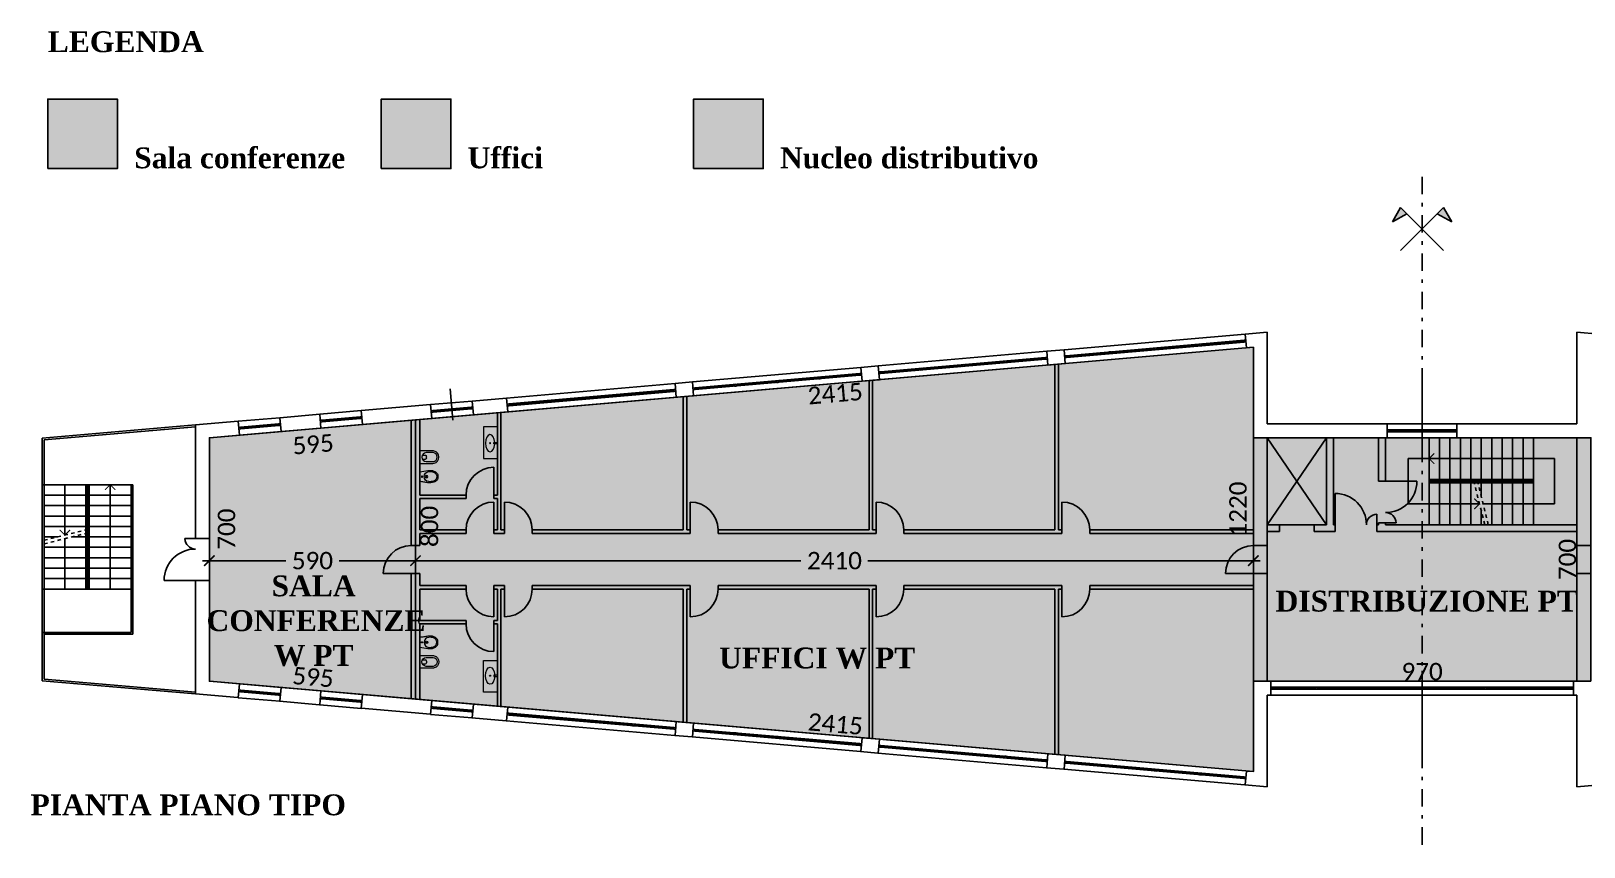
# Model space of a CAD drawing. Header units: inches. Extents: x 151 to 242, y -106 to 63.
# Drawn here: x 157.26 to 201.89, y 39.99 to 63.45 of the extents above; entities that cross this region are included whole.
import ezdxf

# ---------------------------------------------------------------- set-up
doc = ezdxf.new("R2010")
doc.units = ezdxf.units.IN
doc.header["$MEASUREMENT"] = 0
doc.header["$PDMODE"] = 35
doc.linetypes.add('TRATTOPUNTO', pattern=[1, 0.5, -0.25, 0, -0.25])
doc.layers.add('arredamento', color=253, linetype='Continuous', lineweight=0)
for name, color, linetype in [('Muri', 7, 'Continuous'), ('Porte', 252, 'Continuous'), ('Proiezioni', 7, 'Continuous'), ('Proiezioni leggere', 252, 'Continuous'), ('Quote', 7, 'Continuous'), ('Schema 1', 150, 'Continuous'), ('Serramenti', 252, 'Continuous'), ('Vetro', 4, 'Continuous')]:
    doc.layers.add(name, color=color, linetype=linetype)
doc.layers.add('Schema 1 retino', color=150, linetype='Continuous', transparency=0.6)
doc.styles.add('Calibri', font='Calibri.ttf')
doc.dimstyles.new('Quote 1 a 100', dxfattribs={"dimtxt": 0.5, "dimasz": 0.3, "dimexe": 0.2, "dimexo": 1.5, "dimgap": 0.2, "dimtad": 0, "dimdec": 0, "dimlfac": 100, "dimrnd": 5, "dimzin": 0, "dimtxsty": 'Calibri', "dimblk": 'ARCHTICK', "dimcen": 0.09, "dimdle": 0.2, "dimclrd": 256, "dimclre": 256, "dimclrt": 256, "dimadec": 0, "dimazin": 0, "dimtfac": 1, "dimtdec": 0, "dimtofl": 0, "dimtmove": 1, "dimatfit": 2, "dimldrblk": 'ARCHTICK', "dimfxl": 1, "dimtolj": 1, "dimtzin": 0, "dimarcsym": 0})
doc.dimstyles.new('quote interne', dxfattribs={"dimtxt": 0.25, "dimasz": 0.15, "dimexe": 0.2, "dimexo": 1.5, "dimgap": 0.2, "dimtad": 0, "dimdec": 0, "dimlfac": 100, "dimrnd": 5, "dimzin": 0, "dimtxsty": 'Calibri', "dimblk": 'NONE', "dimcen": 0, "dimdle": 0.2, "dimse1": 1, "dimse2": 1, "dimsd1": 1, "dimsd2": 1, "dimclrd": 256, "dimclre": 256, "dimclrt": 256, "dimadec": 0, "dimazin": 0, "dimtfac": 1, "dimtdec": 0, "dimtofl": 0, "dimtmove": 1, "dimatfit": 2, "dimldrblk": 'NONE', "dimfxl": 1, "dimtolj": 1, "dimtzin": 0, "dimarcsym": 0})

# ---------------------------------------------------------------- blocks, each defined once
blk = doc.blocks.new('simmetria')
at = {"layer": 'Quote'}
h = blk.add_hatch(color=256, dxfattribs=at)
h.dxf.hatch_style = 1
h.paths.add_polyline_path([(-0.85, 0.206), (-0.437, 0.437), (-0.619, 0.619)])
h.paths.add_polyline_path([(0.437, 0.437), (0.85, 0.206), (0.619, 0.619)])
for p, q in [((-0.619, 0.619), (-0.85, 0.206)), ((-0.619, -0.619), (0.619, 0.619)), ((0.619, -0.619), (-0.619, 0.619)), ((0.619, 0.619), (0.85, 0.206)), ((-0.85, 0.206), (-0.437, 0.437)), ((0.85, 0.206), (0.437, 0.437))]:
    blk.add_line(p, q, dxfattribs=at)
blk = doc.blocks.new('Finestra strombata')
at = {"layer": 'Muri'}
for p, q in [((1.196, 0.104), (1.161, 0.502)), ((0, 0), (-0.035, 0.399))]:
    blk.add_line(p, q, dxfattribs=at)
at = {"layer": 'Proiezioni'}
for p, q in [((1.161, 0.502), (-0.035, 0.399)), ((0, 0), (1.196, 0.104))]:
    blk.add_line(p, q, dxfattribs=at)
at = {"layer": 'Serramenti'}
for p, q in [((1.126, 0.323), (0.03, 0.228)), ((1.131, 0.274), (0.035, 0.179))]:
    blk.add_line(p, q, dxfattribs=at)
for points in [[(-0.015, 0.174), (0.035, 0.179), (0.03, 0.228), (-0.019, 0.224), (-0.015, 0.174)], [(1.18, 0.278), (1.131, 0.274), (1.126, 0.323), (1.176, 0.328), (1.18, 0.278)]]:
    blk.add_lwpolyline(points, dxfattribs=at)
at = {"layer": 'Vetro'}
blk.add_line((0.033, 0.204), (1.128, 0.299), dxfattribs=at)
blk = doc.blocks.new('Wc')
at = {"layer": 'arredamento'}
for p, q in [((0.125, 0.072), (0.125, 0.159)), ((0.155, 0.189), (0.205, 0.189)), ((0.235, 0.072), (0.235, 0.159))]:
    blk.add_line(p, q, dxfattribs=at)
for points in [[(0.36, 0), (0, 0), (0, 0.377, -0.077616), (0.005, 0.408, -0.813141), (0.355, 0.408, -0.077616), (0.36, 0.377)], [(0.05, 0.18), (0.05, 0.38, -0.923077), (0.31, 0.38), (0.31, 0.18, -0.923077)]]:
    blk.add_lwpolyline(points, format="xyb", close=True, dxfattribs=at)
for centre, start, end in [((0.155, 0.159), 90, 180), ((0.205, 0.159), 360, 90)]:
    blk.add_arc(centre, 0.03, start, end, dxfattribs=at)
blk = doc.blocks.new('Bidet')
at = {"layer": 'arredamento'}
blk.add_line((0, 0), (0.281, 0), dxfattribs=at)
for centre, radius in [((0.14, 0.192), 0.035), ((0.14, 0.192), 0.023), ((0.14, 0.062), 0.018)]:
    blk.add_circle(centre, radius, dxfattribs=at)
for centre, radius, start, end in [((0.14, 0.352), 0.135, 90, 162), ((0.14, 0.352), 0.135, 18, 90), ((0.34, 0.287), 0.345, 162, 185), ((0.145, 0.27), 0.149, 185.165, 268.3549), ((0.135, 0.271), 0.15, 272, 355), ((-0.059, 0.287), 0.345, 355, 18)]:
    blk.add_arc(centre, radius, start, end, dxfattribs=at)
blk.add_spline([(0.281, 0), (0.316, 0.23), (0.32, 0.318), (0.302, 0.405), (0.24, 0.49), (0.14, 0.522), (0.041, 0.49), (-0.021, 0.405), (-0.038, 0.317), (-0.035, 0.228), (-0.027, 0.174), (-0.017, 0.112), (0, 0)], degree=3, dxfattribs=at)
blk = doc.blocks.new('Lavandino')
at = {"layer": 'arredamento'}
for p, q in [((0, -0.4), (0, 0)), ((0, 0), (0.909, 0)), ((0.909, -0.4), (0, -0.4)), ((0.418, -0.076), (0.454, -0.076)), ((0.909, 0), (0.909, -0.4))]:
    blk.add_line(p, q, dxfattribs=at)
blk.add_lwpolyline([(0.454, 0), (0.418, 0), (0.418, -0.106), (0.454, -0.106)], close=True, dxfattribs=at)
blk.add_circle((0.434, -0.209), 0.0154, dxfattribs=at)
at = {"layer": 'arredamento', "extrusion": (0, 0, -1)}
blk.add_ellipse((0.435, -0.207), major_axis=(-0.246, 0), ratio=0.533333, start_param=1.648256, end_param=7.784101, dxfattribs=at)
blk = doc.blocks.new('Finestra strombata_corpo centrale')
at = {"layer": 'Muri'}
for p, q in [((0.2, 0.5), (0.2, 0.1)), ((2.2, 0.5), (2.2, 0.1))]:
    blk.add_line(p, q, dxfattribs=at)
at = {"layer": 'Proiezioni'}
for p, q in [((2.2, 0.5), (0.2, 0.5)), ((1.2, -1.5), (1.2, 0.8)), ((2.2, 0.1), (0.2, 0.1))]:
    blk.add_line(p, q, dxfattribs=at)
at = {"layer": 'Serramenti'}
for p, q in [((2.15, 0.325), (0.25, 0.325)), ((2.15, 0.275), (0.25, 0.275))]:
    blk.add_line(p, q, dxfattribs=at)
for points in [[(0.2, 0.275), (0.25, 0.275), (0.25, 0.325), (0.2, 0.325)], [(2.2, 0.275), (2.15, 0.275), (2.15, 0.325), (2.2, 0.325)]]:
    blk.add_lwpolyline(points, close=True, dxfattribs=at)
at = {"layer": 'Vetro'}
blk.add_line((0.25, 0.3), (2.15, 0.3), dxfattribs=at)
blk = doc.blocks.new('Porta scala')
at = {"layer": 'Porte'}
for p, q in [((0, 0), (0.9, 0)), ((0, -1.2), (0.3, -1.2))]:
    blk.add_line(p, q, dxfattribs=at)
for centre, radius, start, end in [((0, 0), 0.9, 270, 0), ((0, -1.2), 0.3, 0, 90)]:
    blk.add_arc(centre, radius, start, end, dxfattribs=at)
blk = doc.blocks.new('Porta 80cm')
at = {"layer": 'Porte'}
blk.add_line((0, 0), (-0.8, 0), dxfattribs=at)
blk.add_arc((0, 0), 0.8, 90, 180, dxfattribs=at)
blk = doc.blocks.new('_ArchTick')
at = {"color": 0, "linetype": 'ByBlock', "const_width": 0.15}
blk.add_lwpolyline([(-0.5, -0.5), (0.5, 0.5)], dxfattribs=at)
blk = doc.blocks.new('*D97')
at = {"layer": 'Defpoints', "color": 0, "transparency": 16777216}
for p in [(192.385, 48.22), (168.308, 44.242), (192.385, 42.155)]:
    blk.add_point(p, dxfattribs=at)
at = {"layer": 'Quote', "lineweight": -2, "transparency": 16777216}
for p, q in [((168.108, 48.22), (179.384, 48.22)), ((168.308, 45.742), (168.308, 48.42)), ((192.585, 48.22), (181.309, 48.22)), ((192.385, 43.655), (192.385, 48.42))]:
    blk.add_line(p, q, dxfattribs=at)
at = {"layer": 'Quote', "lineweight": -2, "transparency": 16777216, "xscale": 0.3, "yscale": 0.3, "zscale": 0.3, "rotation": 180}
blk.add_blockref('_ArchTick', (168.308, 48.22), dxfattribs=at)
at = {"layer": 'Quote', "lineweight": -2, "transparency": 16777216, "xscale": 0.3, "yscale": 0.3, "zscale": 0.3}
blk.add_blockref('_ArchTick', (192.385, 48.22), dxfattribs=at)
at = {"layer": 'Quote', "transparency": 16777216, "insert": (180.347, 48.22), "char_height": 0.5, "attachment_point": 5, "style": 'Calibri'}
blk.add_mtext('\\A1;2410', dxfattribs=at)
blk = doc.blocks.new('*D98')
at = {"layer": 'Defpoints', "color": 0, "transparency": 16777216}
for p in [(168.308, 44.242), (168.336, 44.567), (192.385, 42.155)]:
    blk.add_point(p, dxfattribs=at)
at = {"layer": 'Quote', "transparency": 16777216, "insert": (180.375, 43.524), "char_height": 0.5, "attachment_point": 5, "rotation": 355.0467, "style": 'Calibri'}
blk.add_mtext('\\A1;2415', dxfattribs=at)
blk = doc.blocks.new('_None')
blk = doc.blocks.new('*D99')
at = {"layer": 'Defpoints', "color": 0, "transparency": 16777216}
for p in [(192.385, 54.355), (192.41, 54.068), (168.308, 52.266)]:
    blk.add_point(p, dxfattribs=at)
at = {"layer": 'Quote', "transparency": 16777216, "insert": (180.371, 53.024), "char_height": 0.5, "attachment_point": 5, "rotation": 4.9584, "style": 'Calibri'}
blk.add_mtext('\\A1;2415', dxfattribs=at)
blk = doc.blocks.new('*D100')
at = {"layer": 'Defpoints', "color": 0, "transparency": 16777216}
for p in [(192.385, 54.355), (191.945, 42.155), (192.385, 42.155)]:
    blk.add_point(p, dxfattribs=at)
at = {"layer": 'Quote', "transparency": 16777216, "insert": (191.945, 49.706), "char_height": 0.5, "attachment_point": 5, "rotation": 90, "style": 'Calibri'}
blk.add_mtext('\\A1;1220', dxfattribs=at)
blk = doc.blocks.new('*D101')
at = {"layer": 'Defpoints', "color": 0, "transparency": 16777216}
for p in [(168.308, 52.266), (168.308, 44.242), (168.713, 44.242)]:
    blk.add_point(p, dxfattribs=at)
at = {"layer": 'Quote', "transparency": 16777216, "insert": (168.713, 49.206), "char_height": 0.5, "attachment_point": 5, "rotation": 90, "style": 'Calibri'}
blk.add_mtext('\\A1;800', dxfattribs=at)
blk = doc.blocks.new('*D102')
at = {"layer": 'Defpoints', "color": 0, "transparency": 16777216}
for p in [(192.385, 44.755), (202.085, 45.029), (202.085, 44.755)]:
    blk.add_point(p, dxfattribs=at)
at = {"layer": 'Quote', "transparency": 16777216, "insert": (197.235, 45.029), "char_height": 0.5, "attachment_point": 5, "style": 'Calibri'}
blk.add_mtext('\\A1;970', dxfattribs=at)
blk = doc.blocks.new('*D103')
at = {"layer": 'Defpoints', "color": 0, "transparency": 16777216}
for p in [(201.412, 51.755), (202.085, 51.755), (202.085, 44.755)]:
    blk.add_point(p, dxfattribs=at)
at = {"layer": 'Quote', "transparency": 16777216, "insert": (201.412, 48.255), "char_height": 0.5, "attachment_point": 5, "rotation": 90, "style": 'Calibri'}
blk.add_mtext('\\A1;700', dxfattribs=at)
blk = doc.blocks.new('*D109')
at = {"layer": 'Defpoints', "color": 0, "transparency": 16777216}
for p in [(168.308, 52.266), (162.385, 51.755), (162.385, 48.22)]:
    blk.add_point(p, dxfattribs=at)
at = {"layer": 'Quote', "lineweight": -2, "transparency": 16777216}
for p, q in [((168.308, 50.766), (168.308, 48.02)), ((162.385, 50.255), (162.385, 48.02)), ((162.185, 48.22), (164.581, 48.22)), ((168.508, 48.22), (166.112, 48.22))]:
    blk.add_line(p, q, dxfattribs=at)
at = {"layer": 'Quote', "lineweight": -2, "transparency": 16777216, "xscale": 0.3, "yscale": 0.3, "zscale": 0.3, "rotation": 180}
blk.add_blockref('_ArchTick', (162.385, 48.22), dxfattribs=at)
at = {"layer": 'Quote', "lineweight": -2, "transparency": 16777216, "xscale": 0.3, "yscale": 0.3, "zscale": 0.3}
blk.add_blockref('_ArchTick', (168.308, 48.22), dxfattribs=at)
at = {"layer": 'Quote', "transparency": 16777216, "insert": (165.347, 48.22), "char_height": 0.5, "attachment_point": 5, "style": 'Calibri'}
blk.add_mtext('\\A1;590', dxfattribs=at)
blk = doc.blocks.new('*D110')
at = {"layer": 'Defpoints', "color": 0, "transparency": 16777216}
for p in [(168.308, 52.266), (168.327, 52.04), (162.385, 51.755)]:
    blk.add_point(p, dxfattribs=at)
at = {"layer": 'Quote', "transparency": 16777216, "insert": (165.366, 51.567), "char_height": 0.5, "attachment_point": 5, "rotation": 4.9325, "style": 'Calibri'}
blk.add_mtext('\\A1;595', dxfattribs=at)
blk = doc.blocks.new('*D111')
at = {"layer": 'Defpoints', "color": 0, "transparency": 16777216}
for p in [(162.385, 44.684), (168.327, 44.399), (168.308, 44.173)]:
    blk.add_point(p, dxfattribs=at)
at = {"layer": 'Quote', "transparency": 16777216, "insert": (165.366, 44.872), "char_height": 0.5, "attachment_point": 5, "rotation": 355.0675, "style": 'Calibri'}
blk.add_mtext('\\A1;595', dxfattribs=at)

msp = doc.modelspace()

# ---------------------------------------------------------------- hatches: boundary and pattern name
at = {"layer": 'Schema 1 retino'}
h = msp.add_hatch(color=114, dxfattribs=at)
h.dxf.hatch_style = 1
h.paths.add_polyline_path([(157.742, 59.495), (159.742, 59.495), (159.742, 61.495), (157.742, 61.495)])
h = msp.add_hatch(color=256, dxfattribs=at)
h.dxf.hatch_style = 1
h.paths.add_polyline_path([(167.326, 59.495), (169.326, 59.495), (169.326, 61.495), (167.326, 61.495)])
h = msp.add_hatch(color=40, dxfattribs=at)
h.dxf.hatch_style = 1
h.paths.add_polyline_path([(176.301, 59.495), (178.301, 59.495), (178.301, 61.495), (176.301, 61.495)])
h = msp.add_hatch(color=256, dxfattribs=at)
h.dxf.hatch_style = 1
h.paths.add_polyline_path([(168.308, 44.242), (192.385, 42.155), (192.385, 54.355), (168.308, 52.266)])
h = msp.add_hatch(color=114, dxfattribs=at)
h.dxf.hatch_style = 1
h.paths.add_polyline_path([(168.308, 52.266), (162.385, 51.755), (162.385, 44.755), (168.308, 44.242)])
h = msp.add_hatch(color=40, dxfattribs=at)
h.dxf.hatch_style = 1
h.paths.add_polyline_path([(202.085, 44.755), (192.385, 44.755), (192.385, 51.755), (202.085, 51.755)])

# ---------------------------------------------------------------- linework, layer by layer
at = {"layer": 'Muri'}
for p, q in [((192.152, 54.736), (192.785, 54.791)), ((192.186, 54.338), (192.152, 54.736)), ((192.785, 52.155), (192.785, 54.791)), ((202.319, 54.736), (201.685, 54.791)), ((201.685, 52.155), (201.685, 54.791)), ((186.448, 54.242), (186.946, 54.285)), ((186.483, 53.844), (186.448, 54.242)), ((186.981, 53.887), (186.946, 54.285)), ((192.385, 54.355), (192.186, 54.338)), ((192.385, 48.655), (192.385, 54.355)), ((181.108, 53.779), (181.606, 53.822)), ((181.143, 53.381), (181.108, 53.779)), ((181.641, 53.424), (181.606, 53.822)), ((186.981, 53.887), (186.483, 53.844)), ((186.682, 53.861), (186.682, 49.105)), ((186.782, 53.87), (186.782, 49.105)), ((175.768, 53.317), (176.266, 53.36)), ((175.803, 52.918), (175.768, 53.317)), ((176.301, 52.961), (176.266, 53.36)), ((181.641, 53.424), (181.143, 53.381)), ((181.342, 53.398), (181.342, 49.105)), ((181.442, 53.407), (181.442, 49.105)), ((166.752, 52.535), (168.744, 52.708)), ((169.94, 52.811), (170.926, 52.897)), ((170.961, 52.498), (170.926, 52.897)), ((176.301, 52.961), (175.803, 52.918)), ((176.002, 52.935), (176.002, 49.105)), ((176.102, 52.944), (176.102, 49.105)), ((161.985, 52.122), (163.215, 52.229)), ((164.411, 52.332), (165.556, 52.431)), ((168.779, 52.309), (166.786, 52.137)), ((168.183, 52.258), (168.183, 48.655)), ((168.433, 52.279), (168.433, 50.105)), ((170.961, 52.498), (169.975, 52.413)), ((170.662, 52.472), (170.662, 50.105)), ((170.762, 52.481), (170.762, 49.105)), ((161.985, 48.855), (161.985, 52.122)), ((163.25, 51.83), (162.385, 51.755)), ((165.591, 52.033), (164.445, 51.934)), ((192.785, 52.155), (196.235, 52.155)), ((198.235, 52.155), (201.685, 52.155)), ((162.385, 51.755), (162.385, 48.855)), ((194.485, 51.755), (192.785, 51.755)), ((192.785, 51.755), (192.785, 49.255)), ((194.485, 49.955), (194.485, 51.755)), ((194.685, 51.755), (195.985, 51.755)), ((194.685, 49.255), (194.685, 51.755)), ((195.985, 50.505), (195.985, 51.755)), ((196.185, 50.505), (196.185, 51.755)), ((196.185, 51.755), (196.235, 51.755)), ((198.235, 51.755), (201.685, 51.755)), ((201.685, 51.755), (201.685, 49.255)), ((196.185, 50.505), (195.985, 50.505)), ((168.433, 50.105), (169.762, 50.105)), ((168.433, 50.005), (168.433, 49.105)), ((168.433, 50.005), (169.762, 50.005)), ((169.762, 50.105), (169.762, 50.005)), ((170.562, 50.105), (170.662, 50.105)), ((170.562, 50.105), (170.562, 50.005)), ((170.562, 50.005), (170.662, 50.005)), ((170.662, 50.005), (170.662, 49.105)), ((194.485, 49.955), (194.485, 49.255)), ((168.433, 49.105), (169.762, 49.105)), ((169.762, 49.105), (169.762, 49.005)), ((170.562, 49.105), (170.662, 49.105)), ((170.562, 49.105), (170.562, 49.005)), ((170.762, 49.105), (170.862, 49.105)), ((170.862, 49.105), (170.862, 49.005)), ((171.662, 49.105), (176.002, 49.105)), ((171.662, 49.105), (171.662, 49.005)), ((176.102, 49.105), (176.202, 49.105)), ((176.202, 49.105), (176.202, 49.005)), ((177.002, 49.105), (181.342, 49.105)), ((177.002, 49.105), (177.002, 49.005)), ((181.442, 49.105), (181.542, 49.105)), ((181.542, 49.105), (181.542, 49.005)), ((182.342, 49.105), (186.682, 49.105)), ((182.342, 49.105), (182.342, 49.005)), ((186.782, 49.105), (186.882, 49.105)), ((186.882, 49.105), (186.882, 49.005)), ((187.682, 49.105), (192.385, 49.105)), ((187.682, 49.105), (187.682, 49.005)), ((192.785, 49.255), (193.135, 49.255)), ((193.135, 49.255), (192.785, 49.255)), ((193.135, 49.255), (193.135, 49.055)), ((194.135, 49.255), (194.485, 49.255)), ((194.485, 49.255), (194.135, 49.255)), ((194.135, 49.255), (194.135, 49.055)), ((194.735, 49.255), (194.685, 49.255)), ((194.735, 49.055), (194.735, 49.255)), ((195.985, 49.255), (195.935, 49.255)), ((195.935, 49.055), (195.935, 49.255)), ((195.985, 49.255), (195.985, 49.305)), ((196.185, 49.305), (195.985, 49.305)), ((196.185, 49.255), (196.185, 49.305)), ((201.685, 49.255), (196.185, 49.255)), ((161.985, 48.855), (162.385, 48.855)), ((168.183, 48.655), (168.283, 48.655)), ((168.183, 48.655), (168.433, 48.655)), ((168.433, 49.005), (169.762, 49.005)), ((168.433, 49.005), (168.433, 48.655)), ((170.562, 49.005), (170.862, 49.005)), ((171.662, 49.005), (176.202, 49.005)), ((177.002, 49.005), (181.542, 49.005)), ((182.342, 49.005), (186.882, 49.005)), ((187.682, 49.005), (192.385, 49.005)), ((192.385, 48.655), (192.785, 48.655)), ((192.385, 48.655), (192.785, 48.655)), ((193.135, 49.055), (192.785, 49.055)), ((192.785, 49.055), (192.785, 48.655)), ((194.735, 49.055), (194.135, 49.055)), ((201.685, 49.055), (195.935, 49.055)), ((195.935, 49.055), (195.935, 49.055)), ((201.685, 49.055), (201.685, 48.655)), ((202.085, 48.655), (201.685, 48.655)), ((202.085, 48.655), (201.685, 48.655)), ((168.183, 47.855), (168.183, 44.253)), ((168.183, 47.855), (168.283, 47.855)), ((168.183, 47.855), (168.433, 47.855)), ((168.433, 47.855), (168.433, 47.505)), ((192.385, 42.155), (192.385, 47.855)), ((192.385, 47.855), (192.785, 47.855)), ((192.785, 44.755), (192.785, 47.855)), ((201.685, 44.755), (201.685, 47.855)), ((202.085, 47.855), (201.685, 47.855)), ((161.985, 44.388), (161.985, 47.655)), ((161.985, 47.655), (162.385, 47.655)), ((162.385, 47.655), (162.385, 44.755)), ((168.433, 47.505), (169.762, 47.505)), ((168.433, 47.405), (169.762, 47.405)), ((168.433, 47.405), (168.433, 46.505)), ((169.762, 47.405), (169.762, 47.505)), ((170.562, 47.505), (170.862, 47.505)), ((170.562, 47.405), (170.562, 47.505)), ((170.562, 47.405), (170.662, 47.405)), ((170.662, 47.405), (170.662, 46.505)), ((170.762, 47.405), (170.862, 47.405)), ((170.762, 47.405), (170.762, 44.029)), ((170.862, 47.405), (170.862, 47.505)), ((171.662, 47.505), (176.202, 47.505)), ((171.662, 47.405), (171.662, 47.505)), ((171.662, 47.405), (176.002, 47.405)), ((176.002, 47.405), (176.002, 43.575)), ((176.102, 47.405), (176.202, 47.405)), ((176.102, 47.405), (176.102, 43.566)), ((176.202, 47.405), (176.202, 47.505)), ((177.002, 47.505), (181.542, 47.505)), ((177.002, 47.405), (177.002, 47.505)), ((177.002, 47.405), (181.342, 47.405)), ((181.342, 47.405), (181.342, 43.112)), ((181.442, 47.405), (181.542, 47.405)), ((181.442, 47.405), (181.442, 43.104)), ((181.542, 47.405), (181.542, 47.505)), ((182.342, 47.505), (186.882, 47.505)), ((182.342, 47.405), (182.342, 47.505)), ((182.342, 47.405), (186.682, 47.405)), ((186.682, 47.405), (186.682, 42.649)), ((186.782, 47.405), (186.882, 47.405)), ((186.782, 47.405), (186.782, 42.641)), ((186.882, 47.405), (186.882, 47.505)), ((187.682, 47.505), (192.385, 47.505)), ((187.682, 47.405), (187.682, 47.505)), ((187.682, 47.405), (192.385, 47.405)), ((168.433, 46.505), (169.762, 46.505)), ((169.762, 46.405), (169.762, 46.505)), ((170.562, 46.405), (170.562, 46.505)), ((170.562, 46.505), (170.662, 46.505)), ((168.433, 46.405), (168.433, 44.231)), ((168.433, 46.405), (169.762, 46.405)), ((170.562, 46.405), (170.662, 46.405)), ((170.662, 46.405), (170.662, 44.038)), ((163.25, 44.68), (162.385, 44.755)), ((192.785, 44.755), (192.885, 44.755)), ((192.885, 44.755), (192.885, 44.355)), ((201.685, 44.755), (201.585, 44.755)), ((201.585, 44.755), (201.585, 44.355)), ((161.985, 44.388), (163.207, 44.282)), ((164.402, 44.179), (165.548, 44.08)), ((165.591, 44.477), (164.445, 44.577)), ((168.779, 44.201), (166.786, 44.374)), ((192.785, 41.719), (192.785, 44.355)), ((192.785, 44.355), (192.885, 44.355)), ((201.685, 44.355), (201.585, 44.355)), ((201.685, 41.719), (201.685, 44.355)), ((166.743, 43.976), (168.736, 43.803)), ((170.961, 44.012), (169.975, 44.097)), ((170.961, 44.012), (170.926, 43.613)), ((169.931, 43.7), (170.918, 43.614)), ((175.803, 43.592), (175.768, 43.194)), ((176.301, 43.549), (175.803, 43.592)), ((176.301, 43.549), (176.266, 43.151)), ((175.759, 43.195), (176.258, 43.151)), ((181.143, 43.13), (181.108, 42.731)), ((181.641, 43.086), (181.143, 43.13)), ((181.641, 43.086), (181.606, 42.688)), ((181.099, 42.732), (181.598, 42.689)), ((186.483, 42.667), (186.448, 42.268)), ((186.981, 42.624), (186.483, 42.667)), ((186.981, 42.624), (186.946, 42.225)), ((186.439, 42.269), (186.938, 42.226)), ((192.186, 42.172), (192.152, 41.774)), ((192.385, 42.155), (192.186, 42.172)), ((192.143, 41.775), (192.785, 41.719)), ((202.328, 41.775), (201.685, 41.719))]:
    msp.add_line(p, q, dxfattribs=at)
at = {"layer": 'Proiezioni', "linetype": 'TRATTOPUNTO'}
msp.add_line((197.235, 59.255), (197.235, 39.989), dxfattribs=at)
at = {"layer": 'Proiezioni'}
for p, q in [((186.946, 54.285), (192.152, 54.736)), ((181.606, 53.822), (186.448, 54.242)), ((176.266, 53.36), (181.108, 53.779)), ((169.308, 53.158), (169.385, 52.261)), ((170.926, 52.897), (175.768, 53.317)), ((157.585, 51.741), (161.985, 52.122)), ((157.635, 51.695), (161.985, 52.072)), ((157.585, 51.741), (157.585, 44.77)), ((157.635, 51.695), (157.635, 44.816)), ((197.435, 50.555), (197.435, 51.755)), ((197.735, 50.555), (197.735, 51.755)), ((198.035, 50.555), (198.035, 51.755)), ((198.335, 50.555), (198.335, 51.755)), ((198.635, 50.555), (198.635, 51.755)), ((198.935, 50.555), (198.935, 51.755)), ((199.235, 50.555), (199.235, 51.755)), ((199.535, 50.555), (199.535, 51.755)), ((199.835, 50.555), (199.835, 51.755)), ((200.135, 50.555), (200.135, 51.755)), ((200.435, 50.555), (200.435, 51.755)), ((200.435, 50.555), (197.435, 50.555)), ((197.435, 50.455), (197.435, 50.555)), ((197.435, 50.505), (200.435, 50.505)), ((197.435, 49.255), (197.435, 50.455)), ((200.435, 50.455), (197.435, 50.455)), ((197.735, 49.255), (197.735, 50.455)), ((198.035, 49.255), (198.035, 50.455)), ((198.335, 49.255), (198.335, 50.455)), ((198.635, 49.255), (198.635, 50.455)), ((198.935, 50.061), (198.935, 50.455)), ((199.235, 49.255), (199.235, 50.455)), ((199.535, 49.255), (199.535, 50.455)), ((199.835, 49.255), (199.835, 50.455)), ((200.135, 49.255), (200.135, 50.455)), ((200.435, 50.455), (200.435, 50.555)), ((200.435, 49.255), (200.435, 50.455)), ((157.585, 50.405), (158.835, 50.405)), ((157.635, 50.105), (158.835, 50.105)), ((158.835, 47.405), (158.835, 50.405)), ((158.835, 50.405), (158.935, 50.405)), ((158.885, 50.405), (158.885, 47.405)), ((158.935, 47.405), (158.935, 50.405)), ((158.935, 50.405), (160.135, 50.405)), ((158.935, 50.105), (160.135, 50.105)), ((160.135, 50.405), (160.185, 50.405)), ((157.635, 49.805), (158.835, 49.805)), ((158.935, 49.805), (160.135, 49.805)), ((198.935, 49.255), (198.935, 49.649)), ((157.635, 49.505), (158.835, 49.505)), ((157.635, 49.205), (158.835, 49.205)), ((158.935, 49.505), (160.135, 49.505)), ((158.935, 49.205), (160.135, 49.205)), ((193.135, 49.255), (194.135, 49.255)), ((157.635, 48.905), (158.029, 48.905)), ((158.441, 48.905), (158.835, 48.905)), ((158.935, 48.905), (160.135, 48.905)), ((157.635, 48.605), (158.835, 48.605)), ((157.635, 48.305), (158.835, 48.305)), ((158.935, 48.605), (160.135, 48.605)), ((158.935, 48.305), (160.135, 48.305)), ((157.635, 48.005), (158.835, 48.005)), ((158.935, 48.005), (160.135, 48.005)), ((157.585, 47.405), (158.835, 47.405)), ((157.635, 47.705), (158.835, 47.705)), ((158.835, 47.405), (158.935, 47.405)), ((158.935, 47.705), (160.135, 47.705)), ((158.935, 47.405), (160.135, 47.405)), ((160.135, 47.405), (160.185, 47.405)), ((160.135, 46.155), (157.585, 46.155)), ((160.185, 46.105), (157.635, 46.105)), ((157.585, 44.77), (161.985, 44.388)), ((157.635, 44.816), (161.985, 44.439)), ((197.235, 42.755), (197.235, 45.055)), ((192.885, 44.355), (201.585, 44.355)), ((170.918, 43.614), (175.759, 43.195)), ((176.258, 43.151), (181.099, 42.732)), ((181.598, 42.689), (186.439, 42.269)), ((186.938, 42.226), (192.143, 41.775))]:
    msp.add_line(p, q, dxfattribs=at)
for points in [[(160.135, 50.405), (160.135, 47.405)], [(160.135, 50.405), (160.135, 46.155)], [(160.185, 50.405), (160.185, 46.105)]]:
    msp.add_lwpolyline(points, dxfattribs=at)
at = {"layer": 'Proiezioni leggere'}
for p, q in [((187.011, 54.115), (192.117, 54.558)), ((187.015, 54.065), (192.121, 54.508)), ((181.671, 53.652), (186.413, 54.063)), ((181.675, 53.603), (186.418, 54.014)), ((176.331, 53.19), (181.073, 53.601)), ((176.336, 53.14), (181.078, 53.551)), ((170.991, 52.727), (175.733, 53.138)), ((170.996, 52.677), (175.738, 53.088)), ((194.485, 49.255), (192.785, 51.755)), ((194.485, 51.755), (192.785, 49.255)), ((201.035, 51.155), (196.835, 51.155)), ((196.835, 49.855), (196.835, 51.155)), ((201.035, 49.855), (201.035, 51.155)), ((158.235, 50.405), (158.235, 48.957)), ((159.535, 47.405), (159.535, 50.405)), ((196.835, 49.855), (198.884, 49.855)), ((198.987, 49.855), (201.035, 49.855)), ((158.235, 48.854), (158.235, 47.405)), ((192.935, 44.58), (201.535, 44.58)), ((201.535, 44.53), (192.935, 44.53)), ((170.991, 43.783), (175.733, 43.372)), ((170.996, 43.833), (175.738, 43.422)), ((176.331, 43.321), (181.073, 42.91)), ((176.336, 43.37), (181.078, 42.96)), ((181.671, 42.858), (186.413, 42.447)), ((181.675, 42.908), (186.418, 42.497)), ((187.011, 42.395), (192.117, 41.953)), ((187.015, 42.445), (192.121, 42.002))]:
    msp.add_line(p, q, dxfattribs=at)
at = {"layer": 'Proiezioni leggere', "linetype": 'TRATTOPUNTO', "ltscale": 0.2}
for p, q in [((199.034, 49.255), (198.734, 50.455)), ((199.137, 49.255), (198.837, 50.455)), ((157.635, 48.807), (158.835, 49.107)), ((157.635, 48.704), (158.835, 49.004))]:
    msp.add_line(p, q, dxfattribs=at)
at = {"layer": 'Proiezioni leggere'}
for points in [[(190.845, 54.397), (190.84, 54.447), (190.89, 54.451), (190.895, 54.402), (190.845, 54.397)], [(192.121, 54.508), (192.117, 54.558), (192.167, 54.562), (192.171, 54.512), (192.121, 54.508)], [(186.418, 54.014), (186.413, 54.063), (186.463, 54.068), (186.468, 54.018), (186.418, 54.014)], [(186.966, 54.061), (186.961, 54.111), (187.011, 54.115), (187.015, 54.065), (186.966, 54.061)], [(188.242, 54.172), (188.238, 54.222), (188.288, 54.226), (188.292, 54.176), (188.242, 54.172)], [(189.543, 54.285), (189.539, 54.334), (189.589, 54.339), (189.593, 54.289), (189.543, 54.285)], [(181.078, 53.551), (181.073, 53.601), (181.123, 53.605), (181.128, 53.555), (181.078, 53.551)], [(181.626, 53.598), (181.621, 53.648), (181.671, 53.652), (181.675, 53.603), (181.626, 53.598)], [(182.811, 53.701), (182.807, 53.751), (182.857, 53.755), (182.861, 53.705), (182.811, 53.701)], [(184.022, 53.806), (184.017, 53.856), (184.067, 53.86), (184.072, 53.81), (184.022, 53.806)], [(185.232, 53.911), (185.228, 53.961), (185.278, 53.965), (185.282, 53.915), (185.232, 53.911)], [(175.738, 53.088), (175.733, 53.138), (175.783, 53.142), (175.788, 53.092), (175.738, 53.088)], [(176.286, 53.136), (176.281, 53.185), (176.331, 53.19), (176.336, 53.14), (176.286, 53.136)], [(177.471, 53.238), (177.467, 53.288), (177.517, 53.292), (177.521, 53.243), (177.471, 53.238)], [(178.682, 53.343), (178.677, 53.393), (178.727, 53.397), (178.732, 53.347), (178.682, 53.343)], [(179.892, 53.448), (179.888, 53.498), (179.938, 53.502), (179.942, 53.452), (179.892, 53.448)], [(170.946, 52.673), (170.941, 52.723), (170.991, 52.727), (170.996, 52.677), (170.946, 52.673)], [(172.131, 52.775), (172.127, 52.825), (172.177, 52.83), (172.181, 52.78), (172.131, 52.775)], [(173.342, 52.88), (173.337, 52.93), (173.387, 52.935), (173.392, 52.885), (173.342, 52.88)], [(174.552, 52.985), (174.548, 53.035), (174.598, 53.039), (174.602, 52.99), (174.552, 52.985)], [(170.946, 43.838), (170.941, 43.788), (170.991, 43.783), (170.996, 43.833), (170.946, 43.838)], [(172.131, 43.735), (172.127, 43.685), (172.177, 43.681), (172.181, 43.731), (172.131, 43.735)], [(173.342, 43.63), (173.337, 43.58), (173.387, 43.576), (173.392, 43.626), (173.342, 43.63)], [(174.552, 43.525), (174.548, 43.475), (174.598, 43.471), (174.602, 43.521), (174.552, 43.525)], [(175.738, 43.422), (175.733, 43.372), (175.783, 43.368), (175.788, 43.418), (175.738, 43.422)], [(176.286, 43.375), (176.281, 43.325), (176.331, 43.321), (176.336, 43.37), (176.286, 43.375)], [(177.471, 43.272), (177.467, 43.222), (177.517, 43.218), (177.521, 43.268), (177.471, 43.272)], [(178.682, 43.167), (178.677, 43.117), (178.727, 43.113), (178.732, 43.163), (178.682, 43.167)], [(179.892, 43.062), (179.888, 43.012), (179.938, 43.008), (179.942, 43.058), (179.892, 43.062)], [(181.078, 42.96), (181.073, 42.91), (181.123, 42.905), (181.128, 42.955), (181.078, 42.96)], [(181.626, 42.912), (181.621, 42.862), (181.671, 42.858), (181.675, 42.908), (181.626, 42.912)], [(182.811, 42.809), (182.807, 42.759), (182.857, 42.755), (182.861, 42.805), (182.811, 42.809)], [(184.022, 42.704), (184.017, 42.655), (184.067, 42.65), (184.072, 42.7), (184.022, 42.704)], [(185.232, 42.599), (185.228, 42.55), (185.278, 42.545), (185.282, 42.595), (185.232, 42.599)], [(186.418, 42.497), (186.413, 42.447), (186.463, 42.443), (186.468, 42.492), (186.418, 42.497)], [(186.966, 42.449), (186.961, 42.399), (187.011, 42.395), (187.015, 42.445), (186.966, 42.449)], [(188.242, 42.339), (188.238, 42.289), (188.288, 42.284), (188.292, 42.334), (188.242, 42.339)], [(189.543, 42.226), (189.539, 42.176), (189.589, 42.172), (189.593, 42.221), (189.543, 42.226)], [(190.845, 42.113), (190.84, 42.063), (190.89, 42.059), (190.895, 42.109), (190.845, 42.113)], [(192.121, 42.002), (192.117, 41.953), (192.167, 41.948), (192.171, 41.998), (192.121, 42.002)]]:
    msp.add_lwpolyline(points, dxfattribs=at)
at = {"layer": 'Proiezioni leggere', "const_width": 0.03}
for points in [[(197.585, 51.305), (197.435, 51.155), (197.585, 51.005)], [(159.685, 50.255), (159.535, 50.405), (159.385, 50.255)], [(198.734, 49.705), (198.884, 49.855), (198.734, 50.005)], [(158.085, 49.107), (158.235, 48.957), (158.385, 49.107)]]:
    msp.add_lwpolyline(points, dxfattribs=at)
at = {"layer": 'Proiezioni leggere'}
for points in [[(192.885, 44.58), (192.935, 44.58), (192.935, 44.53), (192.885, 44.53)], [(194.175, 44.58), (194.225, 44.58), (194.225, 44.53), (194.175, 44.53)], [(195.389, 44.58), (195.439, 44.58), (195.439, 44.53), (195.389, 44.53)], [(196.603, 44.58), (196.653, 44.58), (196.653, 44.53), (196.603, 44.53)], [(197.817, 44.58), (197.867, 44.58), (197.867, 44.53), (197.817, 44.53)], [(199.032, 44.58), (199.082, 44.58), (199.082, 44.53), (199.032, 44.53)], [(200.246, 44.58), (200.296, 44.58), (200.296, 44.53), (200.246, 44.53)], [(200.296, 44.58), (200.246, 44.58), (200.246, 44.53), (200.296, 44.53)], [(201.585, 44.58), (201.535, 44.58), (201.535, 44.53), (201.585, 44.53)]]:
    msp.add_lwpolyline(points, close=True, dxfattribs=at)
at = {"layer": 'Quote'}
for points in [[(168.308, 44.242), (192.385, 42.155), (192.385, 54.355), (168.308, 52.266)], [(168.308, 52.266), (162.385, 51.755), (162.385, 44.755), (168.308, 44.242)], [(202.085, 44.755), (192.385, 44.755), (192.385, 51.755), (202.085, 51.755)]]:
    msp.add_lwpolyline(points, close=True, dxfattribs=at)
at = {"layer": 'Schema 1', "color": 114}
msp.add_lwpolyline([(157.742, 59.495), (159.742, 59.495), (159.742, 61.495), (157.742, 61.495)], close=True, dxfattribs=at)
at = {"layer": 'Schema 1'}
msp.add_lwpolyline([(167.326, 59.495), (169.326, 59.495), (169.326, 61.495), (167.326, 61.495)], close=True, dxfattribs=at)
at = {"layer": 'Schema 1', "color": 40}
for points in [[(176.301, 59.495), (178.301, 59.495), (178.301, 61.495), (176.301, 61.495)], [(192.785, 51.755), (201.685, 51.755), (201.685, 44.755), (192.785, 44.755)]]:
    msp.add_lwpolyline(points, close=True, dxfattribs=at)
at = {"layer": 'Schema 1'}
msp.add_lwpolyline([(162.385, 51.755), (192.385, 54.355), (192.385, 42.155), (162.385, 44.755), (162.385, 51.755)], dxfattribs=at)
at = {"layer": 'Vetro'}
for p, q in [((190.892, 54.427), (192.119, 54.533)), ((185.28, 53.94), (186.416, 54.039)), ((187.013, 54.09), (188.24, 54.197)), ((188.29, 54.201), (189.541, 54.309)), ((189.591, 54.314), (190.843, 54.422)), ((179.94, 53.477), (181.076, 53.576)), ((181.673, 53.628), (182.809, 53.726)), ((182.859, 53.73), (184.02, 53.831)), ((184.069, 53.835), (185.23, 53.936)), ((174.6, 53.015), (175.736, 53.113)), ((176.333, 53.165), (177.469, 53.263)), ((177.519, 53.267), (178.68, 53.368)), ((178.729, 53.372), (179.89, 53.473)), ((170.993, 52.702), (172.129, 52.8)), ((172.179, 52.805), (173.34, 52.905)), ((173.389, 52.91), (174.55, 53.01)), ((192.935, 44.555), (194.175, 44.555)), ((194.225, 44.555), (195.389, 44.555)), ((195.439, 44.555), (196.603, 44.555)), ((196.653, 44.555), (197.817, 44.555)), ((197.867, 44.555), (199.032, 44.555)), ((199.082, 44.555), (200.246, 44.555)), ((200.296, 44.555), (201.435, 44.555)), ((201.535, 44.555), (200.296, 44.555)), ((170.993, 43.808), (172.129, 43.71)), ((172.179, 43.706), (173.34, 43.605)), ((173.389, 43.601), (174.55, 43.5)), ((174.6, 43.496), (175.736, 43.397)), ((176.333, 43.346), (177.469, 43.247)), ((177.519, 43.243), (178.68, 43.142)), ((178.729, 43.138), (179.89, 43.037)), ((179.94, 43.033), (181.076, 42.935)), ((181.673, 42.883), (182.809, 42.784)), ((182.859, 42.78), (184.02, 42.679)), ((184.069, 42.675), (185.23, 42.575)), ((185.28, 42.57), (186.416, 42.472)), ((187.013, 42.42), (188.24, 42.314)), ((188.29, 42.309), (189.541, 42.201)), ((189.591, 42.197), (190.843, 42.088)), ((190.892, 42.084), (192.119, 41.978))]:
    msp.add_line(p, q, dxfattribs=at)

# ---------------------------------------------------------------- block references
at = {"layer": 'Muri', "xscale": -1}
for name, p, rotation in [('Finestra strombata_corpo centrale', (196.035, 52.255), 180), ('Lavandino', (170.662, 51.163), 270), ('Wc', (168.433, 51.019), 270), ('Bidet', (168.433, 50.497), 270), ('Finestra strombata', (163.25, 44.68), 180), ('Finestra strombata', (165.591, 44.477), 180), ('Finestra strombata', (168.779, 44.201), 180)]:
    msp.add_blockref(name, p, dxfattribs=dict(at, rotation=rotation))
at = {"layer": 'Muri'}
for p in [(168.779, 52.309), (163.25, 51.83), (165.591, 52.033)]:
    msp.add_blockref('Finestra strombata', p, dxfattribs=at)
at = {"layer": 'Muri', "rotation": 270}
for name, p in [('Bidet', (168.433, 46.013)), ('Wc', (168.433, 45.491)), ('Lavandino', (170.662, 45.348))]:
    msp.add_blockref(name, p, dxfattribs=at)
at = {"layer": 'Porte'}
msp.add_blockref('Porta scala', (196.185, 50.505), dxfattribs=at)
for p, rotation in [((194.735, 49.255), 90), ((161.985, 47.655), 180)]:
    msp.add_blockref('Porta scala', p, dxfattribs=dict(at, rotation=rotation))
at = {"layer": 'Quote'}
for name, p in [('simmetria', (197.235, 57.755)), ('Porta 80cm', (168.183, 47.855)), ('Porta 80cm', (192.385, 47.855))]:
    msp.add_blockref(name, p, dxfattribs=at)
at = {"layer": 'Quote', "xscale": -1}
for p, rotation in [((170.562, 50.105), 90), ((170.562, 49.105), 90), ((170.862, 47.405), 270), ((176.202, 47.405), 270), ((181.542, 47.405), 270), ((186.882, 47.405), 270)]:
    msp.add_blockref('Porta 80cm', p, dxfattribs=dict(at, rotation=rotation))
at = {"layer": 'Quote'}
for p, rotation in [((170.862, 49.105), 270), ((176.202, 49.105), 270), ((181.542, 49.105), 270), ((186.882, 49.105), 270), ((170.562, 47.405), 90.00000000000001), ((170.562, 46.405), 90.00000000000001)]:
    msp.add_blockref('Porta 80cm', p, dxfattribs=dict(at, rotation=rotation))

# ---------------------------------------------------------------- texts
at = {"layer": 'Quote', "char_height": 0.6, "attachment_point": 1, "style": 'Calibri'}
for s, width, insert in [('{\\fTimes New Roman|b1|i0|c0|p18;LEGENDA}', 26.40924, (157.742, 63.442)), ('{\\fTimes New Roman|b1|i0|c0|p18;Sala conferenze}', 26.40924, (160.225, 60.103)), ('{\\fTimes New Roman|b1|i0|c0|p18;Uffici}', 26.40924, (169.808, 60.103)), ('{\\fTimes New Roman|b1|i0|c0|p18;Nucleo distributivo}', 26.40924, (178.783, 60.103)), ('\\pi2.1087;{\\fTimes New Roman|b1|i0|c0|p18;SALA \\P\\pi0.24023;CONFERENZE \\P\\pi2.1738;W PT}', 6.53248, (162.063, 47.797)), ('{\\fTimes New Roman|b1|i0|c0|p18;DISTRIBUZIONE PT}', 26.40924, (193.025, 47.358)), ('{\\fTimes New Roman|b1|i0|c0|p18;UFFICI W PT}', 26.40924, (177.032, 45.723)), ('{\\fTimes New Roman|b1|i0|c0|p18;PIANTA PIANO TIPO}', 26.40924, (157.246, 41.501))]:
    msp.add_mtext_dynamic_manual_height_columns(s, width=width, gutter_width=1.75, heights=[0], dxfattribs=dict(at, insert=insert))
at = {"layer": 'Quote', "insert": (162.627, 48.45), "char_height": 0.5, "attachment_point": 1, "rotation": 90, "style": 'Calibri'}
msp.add_mtext_dynamic_manual_height_columns('\\pi0.085654;700', width=1.31746, gutter_width=1.75, heights=[1.768], dxfattribs=at)

# ---------------------------------------------------------------- dimensions: what is measured, and where the dimension line sits
at = {"layer": 'Quote'}
for p1, p2, distance, picture, middle in [((168.308, 52.266), (192.385, 54.355), -0.288, '*D99', (180.371, 53.024)), ((192.385, 42.155), (168.308, 44.242), -0.327, '*D98', (180.375, 43.524))]:
    dim = msp.add_aligned_dim(p1=p1, p2=p2, distance=distance, dimstyle='quote interne', override={"dimtxt": 0.5}, dxfattribs=at)
    dim.commit()
    dim.dimension.update_dxf_attribs({"geometry": picture, "text_midpoint": middle})
for base, p1, p2, angle, picture, middle, dimtype in [((191.945, 42.155), (192.385, 54.355), (192.385, 42.155), 90, '*D100', (191.945, 49.706), 160), ((168.3272, 52.0405), (162.3853, 51.7552), (168.3077, 52.2663), 4.9325, '*D110', (165.366, 51.5674), 161), ((168.713, 44.242), (168.308, 52.266), (168.308, 44.242), 90, '*D101', (168.713, 49.206), 160), ((168.3272, 44.399), (162.3853, 44.6843), (168.3077, 44.1731), 355.0675, '*D111', (165.366, 44.872), 161)]:
    dim = msp.add_linear_dim(base=base, p1=p1, p2=p2, angle=angle, dimstyle='quote interne', override={"dimtxt": 0.5}, dxfattribs=at)
    dim.commit()
    dim.dimension.update_dxf_attribs({"geometry": picture, "text_midpoint": middle, "dimtype": dimtype})
for base, p1, p2, picture, middle in [((162.385, 48.22), (168.308, 52.266), (162.385, 51.755), '*D109', (165.347, 48.22)), ((192.385, 48.22), (168.308, 44.242), (192.385, 42.155), '*D97', (180.347, 48.22))]:
    dim = msp.add_linear_dim(base=base, p1=p1, p2=p2, dimstyle='Quote 1 a 100', dxfattribs=at)
    dim.commit()
    dim.dimension.update_dxf_attribs({"geometry": picture, "text_midpoint": middle})
dim = msp.add_linear_dim(base=(201.412, 51.755), p1=(202.085, 44.755), p2=(202.085, 51.755), angle=90, dimstyle='quote interne', override={"dimtxt": 0.5}, dxfattribs=at)
dim.commit()
dim.dimension.update_dxf_attribs({"geometry": '*D103', "text_midpoint": (201.412, 48.255)})
dim = msp.add_linear_dim(base=(202.085, 45.029), p1=(192.385, 44.755), p2=(202.085, 44.755), dimstyle='quote interne', override={"dimtxt": 0.5}, dxfattribs=at)
dim.commit()
dim.dimension.update_dxf_attribs({"geometry": '*D102', "text_midpoint": (197.235, 45.029)})

doc.saveas('drawing.dxf')
